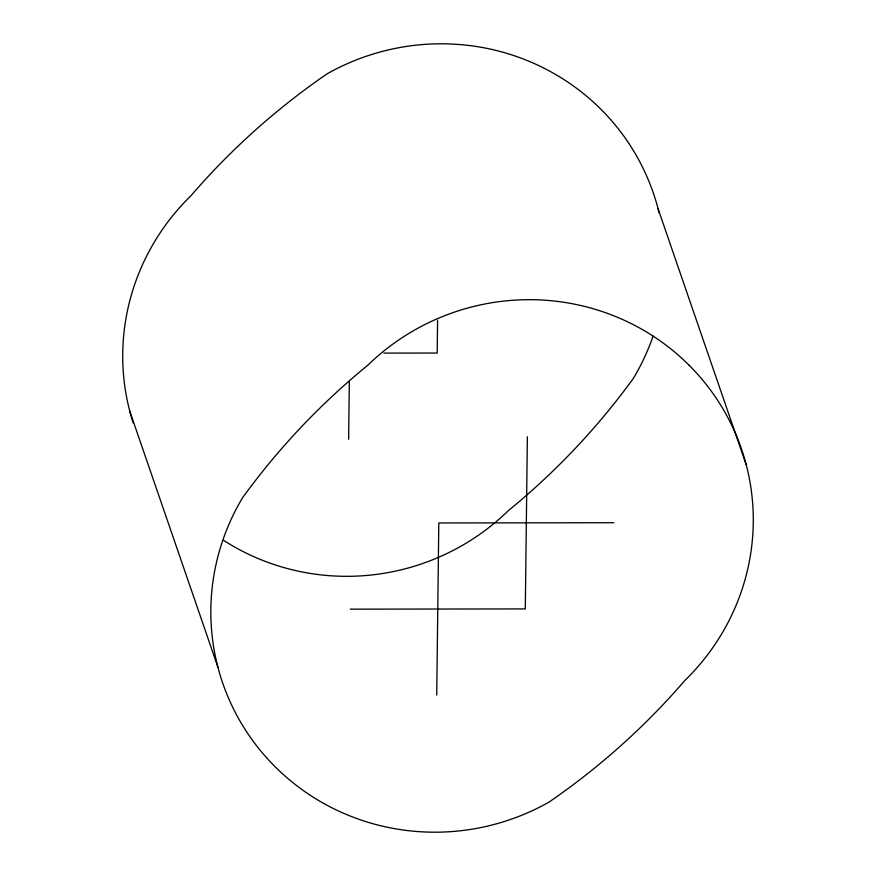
<?xml version="1.0" encoding="UTF-8"?>
<svg xmlns="http://www.w3.org/2000/svg" width="876" height="876" viewBox="0 0 876 876"><rect width="100%" height="100%" fill="white"/><g stroke="black" fill="none" stroke-linecap="round" stroke-linejoin="round"><path stroke-width="1.31" d="M348.637 439.226L349.327 381.848M437.584 320.244L437.201 353.039L383.863 353.105M436.741 695.106L438.799 522.961L613.857 522.72M527.363 436.774L525.304 608.919L350.247 609.159M658.117 208.904L746.221 464.784M129.779 411.216L217.883 667.096M223.424 540.229A227.453 222.646 -19 0 0 508.244 510.741A701.391 686.576 -19 0 0 633.425 378.279A227.453 222.646 -19 0 0 653.069 336.088M133.163 422.867A227.453 222.646 -19 0 1 191.088 195.578A701.391 686.576 -19 0 1 327.066 73.858A227.453 222.646 -19 0 1 659.102 212.813M688.689 364.821A227.453 222.646 -19 0 0 367.756 365.259A701.391 686.576 -19 0 0 242.575 497.721A227.453 222.646 -19 0 0 275.425 767.058A227.453 222.646 -19 0 0 548.934 802.142A701.391 686.576 -19 0 0 684.912 680.422A227.453 222.646 -19 0 0 688.689 364.821"/></g></svg>
